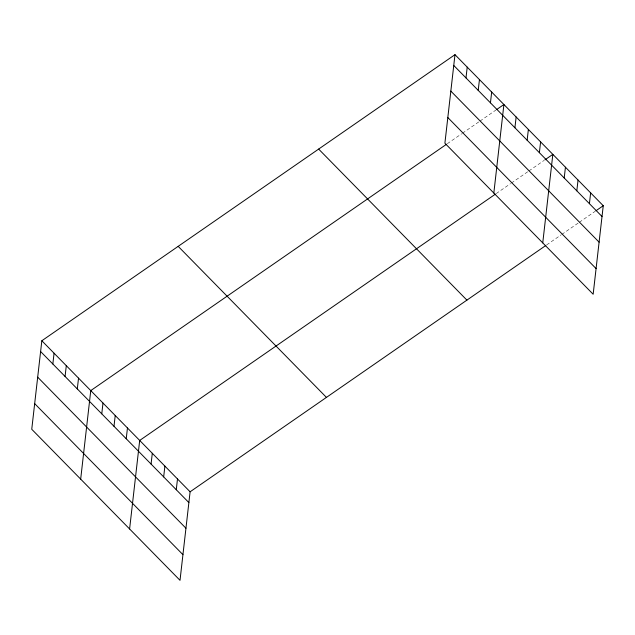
<?xml version="1.0" encoding="UTF-8"?>
<svg xmlns="http://www.w3.org/2000/svg" width="635" height="635" viewBox="0 0 635 635"><rect width="100%" height="100%" fill="white"/><g stroke="black" fill="none" stroke-linecap="round" stroke-linejoin="round"><path stroke-width="0.48" stroke-dasharray="3.17 2.38" d="M447.302 143.716L461.653 133.779M462.455 133.231L479.195 121.634M479.996 121.087L495.935 110.038M496.229 193.564L510.58 183.626M511.381 183.07L528.122 171.482M528.923 170.926L544.068 160.441M546.64 244.919L560.991 234.982M561.792 234.426L578.533 222.837M579.334 222.282L595.281 211.241"/><path stroke-width="0.95" d="M454.985 54.673L444.897 143.2L593.161 294.243L603.25 205.724L454.985 54.673L41.839 340.757L31.75 429.276L180.015 580.327L190.103 491.8L545.846 245.467M52.84 363.99L54.07 353.219M65.072 376.452L66.302 365.673M77.303 388.914L78.534 378.135M80.677 479.123L90.765 390.596L446.508 144.272M101.767 413.837L102.997 403.058M113.998 426.299L115.229 415.52M126.23 438.761L127.46 427.982M129.603 528.971L139.692 440.444L495.435 194.119M151.066 464.058L152.297 453.287M163.671 476.901L164.894 466.122M176.268 489.736L177.498 478.957M465.987 77.914L467.217 67.135M478.219 90.376L479.449 79.597M490.45 102.838L491.68 92.059M493.824 193.048L503.912 104.521L496.737 109.49M514.914 127.762L516.144 116.983M527.145 140.224L528.376 129.445M539.377 152.686L540.607 141.907M542.75 242.887L552.839 154.368L544.87 159.885M564.213 177.983L565.444 167.203M576.818 190.825L578.048 180.046M589.423 203.66L590.645 192.881M596.074 210.693L603.25 205.724M453.755 65.453L602.02 216.503M450.834 91.107L599.099 242.157M447.818 117.546L596.09 268.589M318.643 149.082L466.908 300.125M178.173 246.348L326.438 397.391M41.839 340.757L190.103 491.8M40.608 351.536L188.873 502.579M37.687 377.19L185.952 528.233M34.671 403.622L182.936 554.665"/></g></svg>
